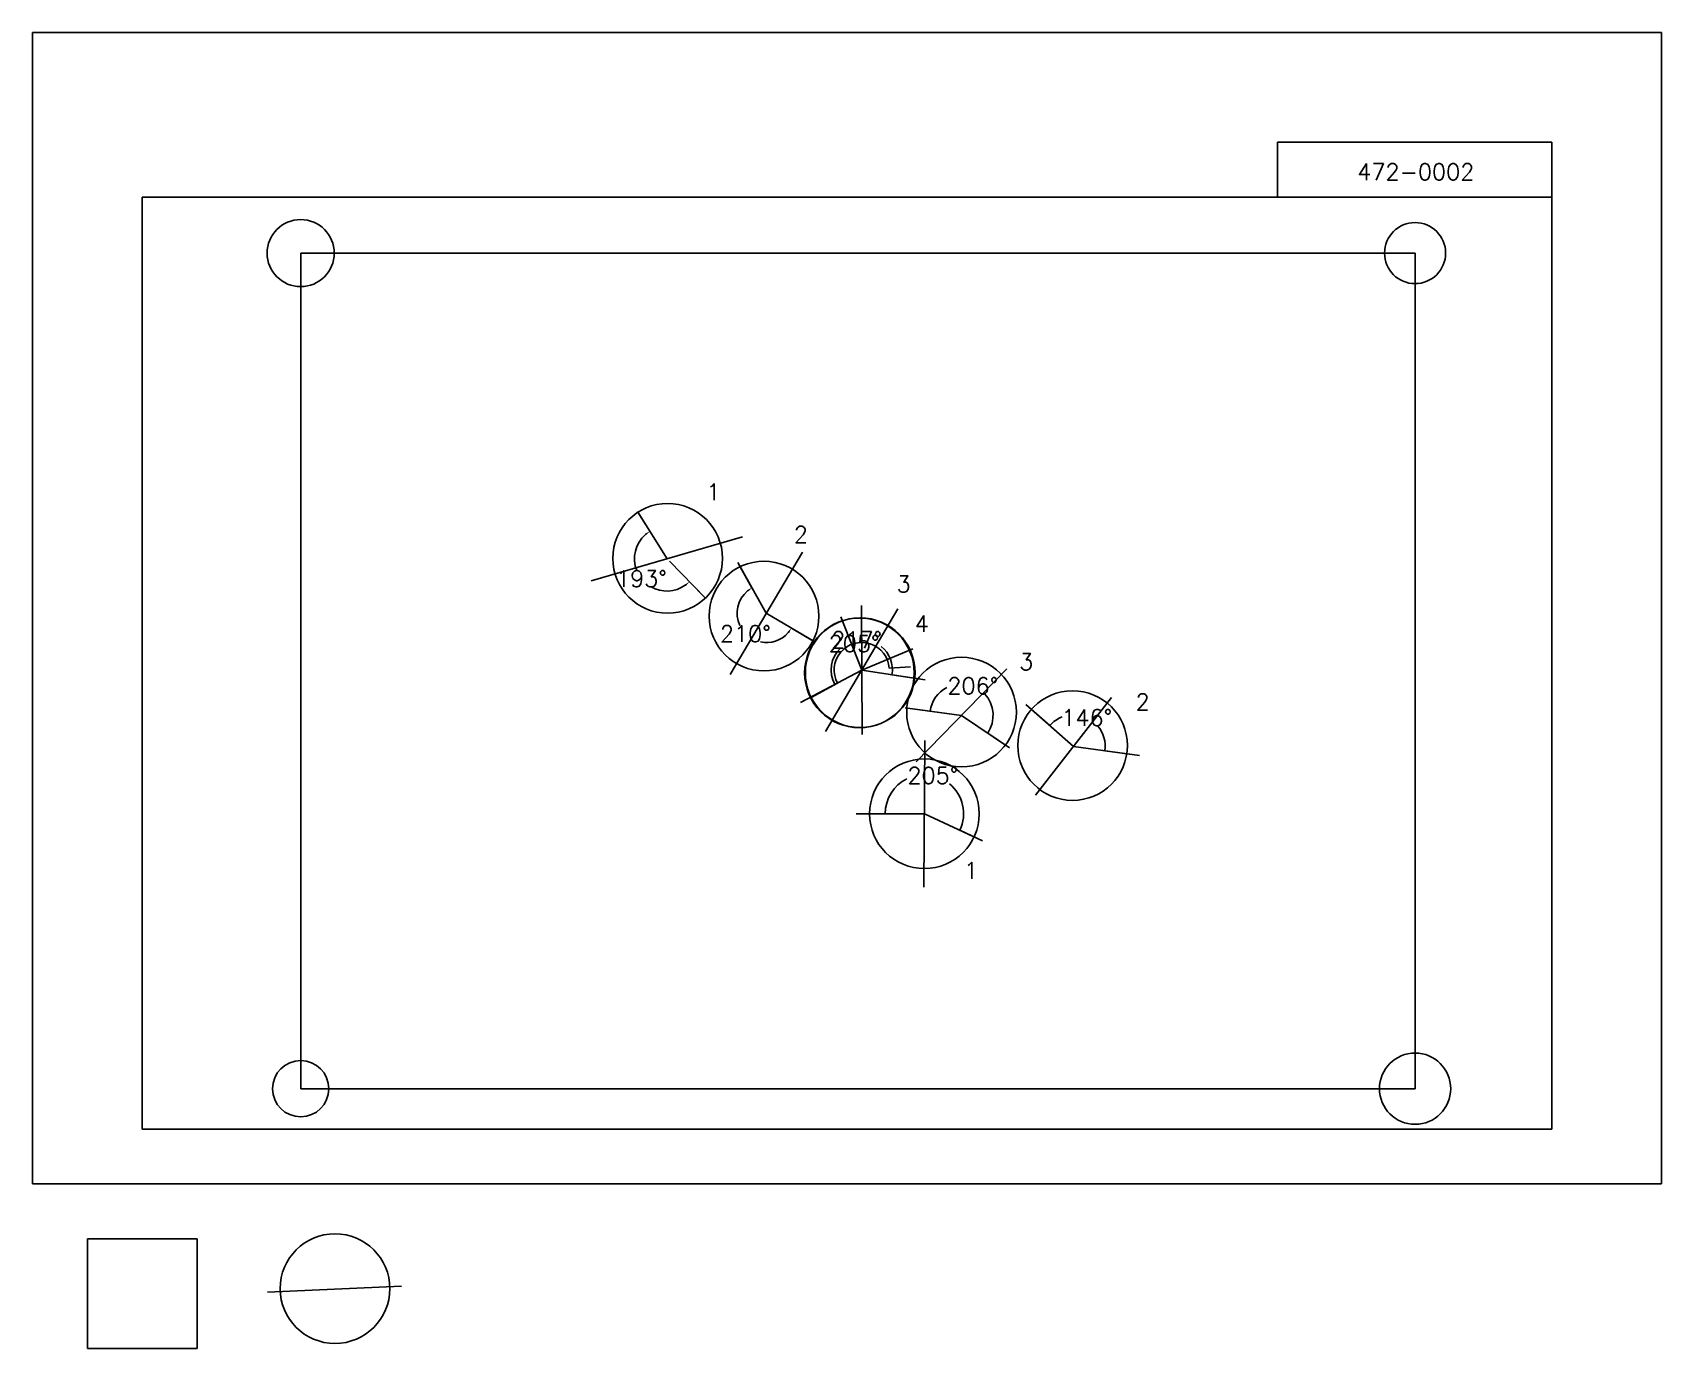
# Model space of a CAD drawing. Extents: x 0 to 1485000, y -150000 to 1050000.
import ezdxf

# ---------------------------------------------------------------- set-up
doc = ezdxf.new("R2010")
doc.units = 0
doc.header["$MEASUREMENT"] = 0
doc.layers.get('0').update_dxf_attribs({"linetype": 'CONTINUOUS'})
doc.layers.get('Defpoints').update_dxf_attribs({"linetype": 'CONTINUOUS'})
for name, color, linetype in [('_0-0_', 7, 'CONTINUOUS'), ('_0-1_V-nasSTD', 7, 'CONTINUOUS'), ('_0-2_番号', 7, 'CONTINUOUS'), ('ADD_LINE', 7, 'CONTINUOUS'), ('文字', 7, 'CONTINUOUS'), ('画像', 7, 'CONTINUOUS')]:
    doc.layers.add(name, color=color, linetype=linetype)
doc.styles.get("Standard").update_dxf_attribs({"font": 'txt', "height": 15000, "bigfont": 'bigfont.shx'})
doc.dimstyles.get("Standard").update_dxf_attribs({"dimtxt": 0.18, "dimasz": 0.18, "dimexe": 0.18, "dimexo": 0.0625, "dimgap": 0.09, "dimtad": 0, "dimtih": 1, "dimtoh": 1, "dimdec": 4, "dimzin": 0, "dimdsep": 46, "dimtxsty": 'Standard', "dimcen": 0.09, "dimadec": 0, "dimazin": 0, "dimtfac": 1, "dimtdec": 4, "dimtofl": 0, "dimtmove": 0, "dimatfit": 3, "dimfxl": 1, "dimtolj": 1, "dimtzin": 0, "dimarcsym": 0})
picture_1 = doc.add_image_def('image1.jpg', size_in_pixel=(800, 600))

# ---------------------------------------------------------------- blocks, each defined once
blk = doc.blocks.new('-000-CCURVE_ORG002')
at = {"layer": '_0-0_', "color": 5, "linetype": 'Continuous'}
for p, q in [((30, -10), (10, -10)), ((10, -10), (10, -30)), ((30, -30), (30, -10)), ((10, -30), (30, -30))]:
    blk.add_line(p, q, dxfattribs=at)
blk = doc.blocks.new('-008-$$ATRU$$11$$背景色$$色$$0_0_0')
at = {"layer": '_0-2_番号'}
blk.add_blockref('-000-CCURVE_ORG002', (0, 0), dxfattribs=at)
blk = doc.blocks.new('*D27')
at = {"color": 0, "linetype": 'Continuous', "lineweight": -2}
for p, q in [((551935, 612596), (562710, 595192)), ((613471, 534352), (598900, 549144))]:
    blk.add_line(p, q, dxfattribs=at)
for start, end in [(131.496881, 201.309321), (240.743794, 304.832348)]:
    blk.add_arc((578222, 570138), 29468, start, end, dxfattribs=at)
at = {"color": 0}
for points in [[(559195, 591540), (558200, 592878), (562710, 595192)], [(595586, 545309), (594521, 546591), (598901, 549144)]]:
    blk.add_solid(points, dxfattribs=at)
at = {"layer": 'Defpoints', "color": 0}
for p in [(551935, 612596), (548918, 567042), (578222, 570138), (613471, 534351)]:
    blk.add_point(p, dxfattribs=at)
at = {"color": 0, "linetype": 'Continuous', "insert": (555054, 551929), "char_height": 15000, "attachment_point": 5}
blk.add_mtext('\\A1;193%%d', dxfattribs=at)
blk = doc.blocks.new('*D28')
at = {"color": 0, "linetype": 'Continuous', "lineweight": -2}
for p, q in [((645100, 562904), (655876, 543663)), ((711413, 495291), (691884, 506822))]:
    blk.add_line(p, q, dxfattribs=at)
for start, end in [(130.005432, 204.698825), (258.553097, 318.68482)]:
    blk.add_arc((668912, 520387), 26678, start, end, dxfattribs=at)
at = {"color": 0}
for points in [[(652235, 540136), (651288, 541508), (655876, 543663)], [(689625, 502285), (688275, 503263), (691885, 506822)]]:
    blk.add_solid(points, dxfattribs=at)
at = {"layer": 'Defpoints', "color": 0}
for p in [(645100, 562904), (668912, 520387), (642586, 516069), (711413, 495291)]:
    blk.add_point(p, dxfattribs=at)
at = {"color": 0, "linetype": 'Continuous', "insert": (649833, 501739), "char_height": 15000, "attachment_point": 5}
blk.add_mtext('\\A1;210%%d', dxfattribs=at)
blk = doc.blocks.new('*D31')
at = {"layer": 'ADD_LINE', "color": 0, "linetype": 'Continuous', "lineweight": -2}
for p, q in [((800419, 471555), (781010, 470285)), ((709918, 443626), (733854, 456640))]:
    blk.add_line(p, q, dxfattribs=at)
for start, end in [(3.743246, 208.532487), (3.742425, 3.742836), (208.532897, 208.533307)]:
    blk.add_arc((755933, 468644), 25131, start, end, dxfattribs=at)
at = {"layer": 'ADD_LINE', "color": 0}
for points in [[(781010, 470285), (781010, 470285), (781010, 470285)], [(733854, 456640), (733854, 456640), (733854, 456640)]]:
    blk.add_solid(points, dxfattribs=at)
at = {"layer": 'Defpoints', "color": 0}
for p in [(763696, 492546), (755933, 468644), (800419, 471555), (709918, 443626)]:
    blk.add_point(p, dxfattribs=at)
at = {"layer": 'ADD_LINE', "color": 0, "linetype": 'Continuous', "insert": (748947, 492786), "char_height": 15000, "attachment_point": 5}
blk.add_mtext('\\A1;205%%d', dxfattribs=at)
blk = doc.blocks.new('*D41')
at = {"layer": '_0-0_', "color": 0, "linetype": 'Continuous', "lineweight": -2}
for p, q in [((813781, 459639), (783522, 464350)), ((700163, 438954), (731286, 455523))]:
    blk.add_line(p, q, dxfattribs=at)
for start, end in [(351.152011, 50.265946), (134.158938, 208.029309)]:
    blk.add_arc((755932, 468644), 27922, start, end, dxfattribs=at)
at = {"layer": '_0-0_', "color": 0}
for points in [[(783522, 464350), (783522, 464350), (783522, 464350)], [(731286, 455524), (731286, 455524), (731286, 455523)]]:
    blk.add_solid(points, dxfattribs=at)
at = {"layer": 'Defpoints', "color": 0}
for p in [(768415, 493620), (755932, 468644), (813782, 459639), (700162, 438954)]:
    blk.add_point(p, dxfattribs=at)
at = {"layer": '_0-0_', "color": 0, "linetype": 'Continuous', "insert": (751281, 496176), "char_height": 15000, "attachment_point": 5}
blk.add_mtext('\\A1;217%%d', dxfattribs=at)
blk = doc.blocks.new('*D42')
at = {"layer": '_0-0_', "color": 0, "linetype": 'Continuous', "lineweight": -2}
for p, q in [((795638, 434232), (818360, 431181)), ((890574, 397778), (870751, 411202))]:
    blk.add_line(p, q, dxfattribs=at)
for start, end in [(117.925819, 172.353017), (325.896921, 42.371822)]:
    blk.add_arc((846904, 427349), 28800, start, end, dxfattribs=at)
at = {"layer": '_0-0_', "color": 0}
for points in [[(818360, 431182), (818360, 431182), (818360, 431181)], [(870751, 411202), (870751, 411202), (870751, 411201)]]:
    blk.add_solid(points, dxfattribs=at)
at = {"layer": 'Defpoints', "color": 0}
for p in [(795638, 434232), (870577, 443751), (846904, 427349), (890575, 397778)]:
    blk.add_point(p, dxfattribs=at)
at = {"layer": '_0-0_', "color": 0, "linetype": 'Continuous', "insert": (857166, 454259), "char_height": 15000, "attachment_point": 5}
blk.add_mtext('\\A1;206%%d', dxfattribs=at)
blk = doc.blocks.new('*D43')
at = {"layer": '_0-0_', "color": 0, "linetype": 'Continuous', "lineweight": -2}
for p, q in [((905662, 437350), (927432, 418137)), ((1009028, 390824), (977663, 395122))]:
    blk.add_line(p, q, dxfattribs=at)
for start, end in [(111.289417, 138.570112), (352.196851, 40.484323)]:
    blk.add_arc((949071, 399040), 28860, start, end, dxfattribs=at)
at = {"layer": '_0-0_', "color": 0}
for points in [[(927432, 418137), (927432, 418137), (927432, 418137)], [(977664, 395122), (977664, 395122), (977664, 395122)]]:
    blk.add_solid(points, dxfattribs=at)
at = {"layer": 'Defpoints', "color": 0}
for p in [(905662, 437350), (970856, 417970), (949071, 399040), (1009028, 390824)]:
    blk.add_point(p, dxfattribs=at)
at = {"layer": '_0-0_', "color": 0, "linetype": 'Continuous', "insert": (961092, 425278), "char_height": 15000, "attachment_point": 5}
blk.add_mtext('\\A1;146%%d', dxfattribs=at)
blk = doc.blocks.new('*D44')
at = {"layer": '_0-0_', "color": 0, "linetype": 'Continuous', "lineweight": -2}
for p, q in [((750766, 337583), (777357, 337583)), ((866184, 313039), (845492, 322601))]:
    blk.add_line(p, q, dxfattribs=at)
for start, end in [(116.758192, 179.999711), (335.197473, 50.055781)]:
    blk.add_arc((813072, 337583), 35715, start, end, dxfattribs=at)
at = {"layer": '_0-0_', "color": 0}
for points in [[(777356, 337583), (777357, 337583), (777356, 337583)], [(845492, 322601), (845493, 322601), (845492, 322601)]]:
    blk.add_solid(points, dxfattribs=at)
at = {"layer": 'Defpoints', "color": 0}
for p in [(799847, 370760), (750766, 337583), (813072, 337583), (866184, 313038)]:
    blk.add_point(p, dxfattribs=at)
at = {"layer": '_0-0_', "color": 0, "linetype": 'Continuous', "insert": (820742, 372465), "char_height": 15000, "attachment_point": 5}
blk.add_mtext('\\A1;205%%d', dxfattribs=at)

msp = doc.modelspace()

# ---------------------------------------------------------------- linework, layer by layer
at = {"color": 5, "linetype": 'Continuous'}
for centre, radius in [((244424.4, 848880.595), 30579.2687), ((1260424.4, 848880.595), 27848.33235), ((1260424.4, 86880.595), 32483.49996), ((244424.4, 86880.595), 25672.78835)]:
    msp.add_circle(centre, radius, dxfattribs=at)
at = {"layer": '_0-1_V-nasSTD', "color": 7, "linetype": 'Continuous'}
for p, q in [((1485000, 1050000), (0, 1050000)), ((0, 1050000), (0, 0)), ((1485000, 1050000), (0, 1050000)), ((0, 1050000), (0, 0)), ((1485000, 0), (1485000, 1050000)), ((1485000, 0), (1485000, 1050000)), ((1135000, 950000), (1135000, 900000)), ((1135000, 950000), (1385000, 950000)), ((1385000, 950000), (1385000, 900000)), ((1385000, 900000), (100000, 900000)), ((100000, 900000), (100000, 50000)), ((1385000, 50000), (1385000, 900000)), ((100000, 50000), (1385000, 50000)), ((0, 0), (1485000, 0)), ((0, 0), (1485000, 0))]:
    msp.add_line(p, q, dxfattribs=at)
at = {"layer": 'ADD_LINE', "color": 5, "linetype": 'Continuous'}
for p, q in [((578614.72224, 569932.75473), (551474.39848, 613332.24815)), ((580583.5, 567985.5), (613645.1132, 534173.02417)), ((668912.25, 520386.75), (643014.57722, 566627.7296)), ((668912.25, 520386.75), (713035, 494333)), ((755932.5, 468644.5), (736918.5, 517164.5)), ((755932.5, 468644.5), (802559, 488103)), ((700162.55577, 438954.02821), (755932.5, 468644.5)), ((755932.5, 468644.5), (813781.5, 459639)), ((846903.6866, 427349.24448), (795638.29218, 434231.97322)), ((949070.61303, 399040.37892), (905662, 437350)), ((846903.6866, 427349.24448), (890574.52086, 397778.04642)), ((949070.61303, 399040.37892), (1009028, 390823.5)), ((813071.68971, 337583), (750766.19769, 337583)), ((813071.68971, 337583), (866184, 313038.5))]:
    msp.add_line(p, q, dxfattribs=at)
at = {"layer": 'ADD_LINE', "color": 1, "linetype": 'Continuous'}
for p, q in [((509319.51411, 550088.55972), (647125.01411, 590187.55972)), ((636014, 464474), (701810.5, 576299.5)), ((723034.25, 412731.75), (788830.75, 524557.25)), ((755582.54133, 527552.36691), (756282.45867, 409736.63309)), ((805533.4366, 384899.49448), (888273.9366, 469798.99448)), ((914415.36303, 354552.12892), (983725.86303, 443528.62892)), ((812688.28457, 270797.27153), (813455.09486, 404368.72847)), ((214262.32302, -98799.56876), (336470.78129, -93322.43898))]:
    msp.add_line(p, q, dxfattribs=at)
at = {"layer": 'ADD_LINE', "color": 5, "linetype": 'ByBlock'}
for centre in [(578952.781, 570524.91957), (666794.40392, 517855.15947), (753814.65392, 466112.90947), (754514.57125, 466234.63639), (846921.99044, 430303.5), (948155, 399794.5), (813071.68971, 337583), (275704.61091, -95468.83904)]:
    msp.add_circle(centre, 50000, dxfattribs=at)

# ---------------------------------------------------------------- block references
at = {"layer": '_0-0_', "xscale": 5000, "yscale": 5000, "zscale": 5000}
msp.add_blockref('-008-$$ATRU$$11$$背景色$$色$$0_0_0', (0, 0), dxfattribs=at)

# ---------------------------------------------------------------- texts
at = {"layer": '文字', "linetype": 'Continuous'}
msp.add_text('472-0002', height=15000, dxfattribs=at).set_placement((1207698.06436, 915464.91089))
at = {"layer": '文字', "color": 5, "linetype": 'Continuous'}
for s, p in [('1', (614317.5, 623552)), ('2', (694032.5, 584771.5)), ('3', (787751.5, 539528)), ('4', (804340, 503456)), ('3', (899486.5, 468691)), ('2', (1005612, 432096)), ('1', (849168.60292, 278396.99124))]:
    msp.add_text(s, height=15000, dxfattribs=at).set_placement(p)

# ---------------------------------------------------------------- dimensions: what is measured, and where the dimension line sits
at = {"color": 5, "linetype": 'Continuous'}
for base, center, p1, p2, picture, middle in [((548917.78393, 567042.07692), (578222.26411, 570138.05972), (551934.53301, 612596.45716), (613470.62756, 534351.47255), '*D27', (555053.72133, 551929.37241)), ((642585.62189, 516069.04916), (668912.25, 520386.75), (645100.28834, 562903.63724), (711413.24975, 495290.61655), '*D28', (649833.4359, 501739.15657))]:
    dim = msp.add_angular_dim_3p(base=base, center=center, p1=p1, p2=p2, dimstyle='Standard', override={"dimasz": 5000, "dimtmove": 2}, dxfattribs=at)
    dim.commit()
    dim.dimension.update_dxf_attribs({"geometry": picture, "text_midpoint": middle})
at = {"layer": '_0-0_', "color": 5, "linetype": 'Continuous'}
for base, center, p1, p2, picture, middle in [((768415.30226, 493620.31689), (755932.5, 468644.5), (700162.5, 438954), (813781.5, 459639), '*D41', (751280.54951, 496175.77564)), ((870576.91397, 443750.84122), (846903.6866, 427349.24448), (795638.29218, 434231.97322), (890574.52086, 397778.04642), '*D42', (857165.97818, 454258.71198)), ((970855.74797, 417969.77773), (949070.61303, 399040.37892), (905662, 437350), (1009028, 390823.5), '*D43', (961092.14718, 425277.69891)), ((799847.34917, 370759.6866), (813071.68971, 337583), (750766.19769, 337583), (866184, 313038.5), '*D44', (820741.86254, 372464.86012))]:
    dim = msp.add_angular_dim_3p(base=base, center=center, p1=p1, p2=p2, dimstyle='Standard', override={"dimtmove": 2}, dxfattribs=at)
    dim.commit()
    dim.dimension.update_dxf_attribs({"geometry": picture, "text_midpoint": middle})
at = {"layer": 'ADD_LINE', "color": 5, "linetype": 'Continuous'}
dim = msp.add_angular_dim_3p(base=(763695.97584, 492546.34753), center=(755932.60006, 468644.15419), p1=(800418.60006, 471554.65419), p2=(709917.7936, 443626.36058), dimstyle='Standard', override={"dimtmove": 2}, dxfattribs=at)
dim.commit()
dim.dimension.update_dxf_attribs({"geometry": '*D31', "text_midpoint": (748947.2517, 492785.56783)})

# ---------------------------------------------------------------- pictures from other files: only their frames are drawn
at = {"layer": '画像', "color": 5, "linetype": 'Continuous'}
image = msp.add_image(picture_1, insert=(244424.4, 86880.595), size_in_units=(1016000, 762000), dxfattribs=at)
image.dxf.flags = 7

doc.saveas('drawing.dxf')
